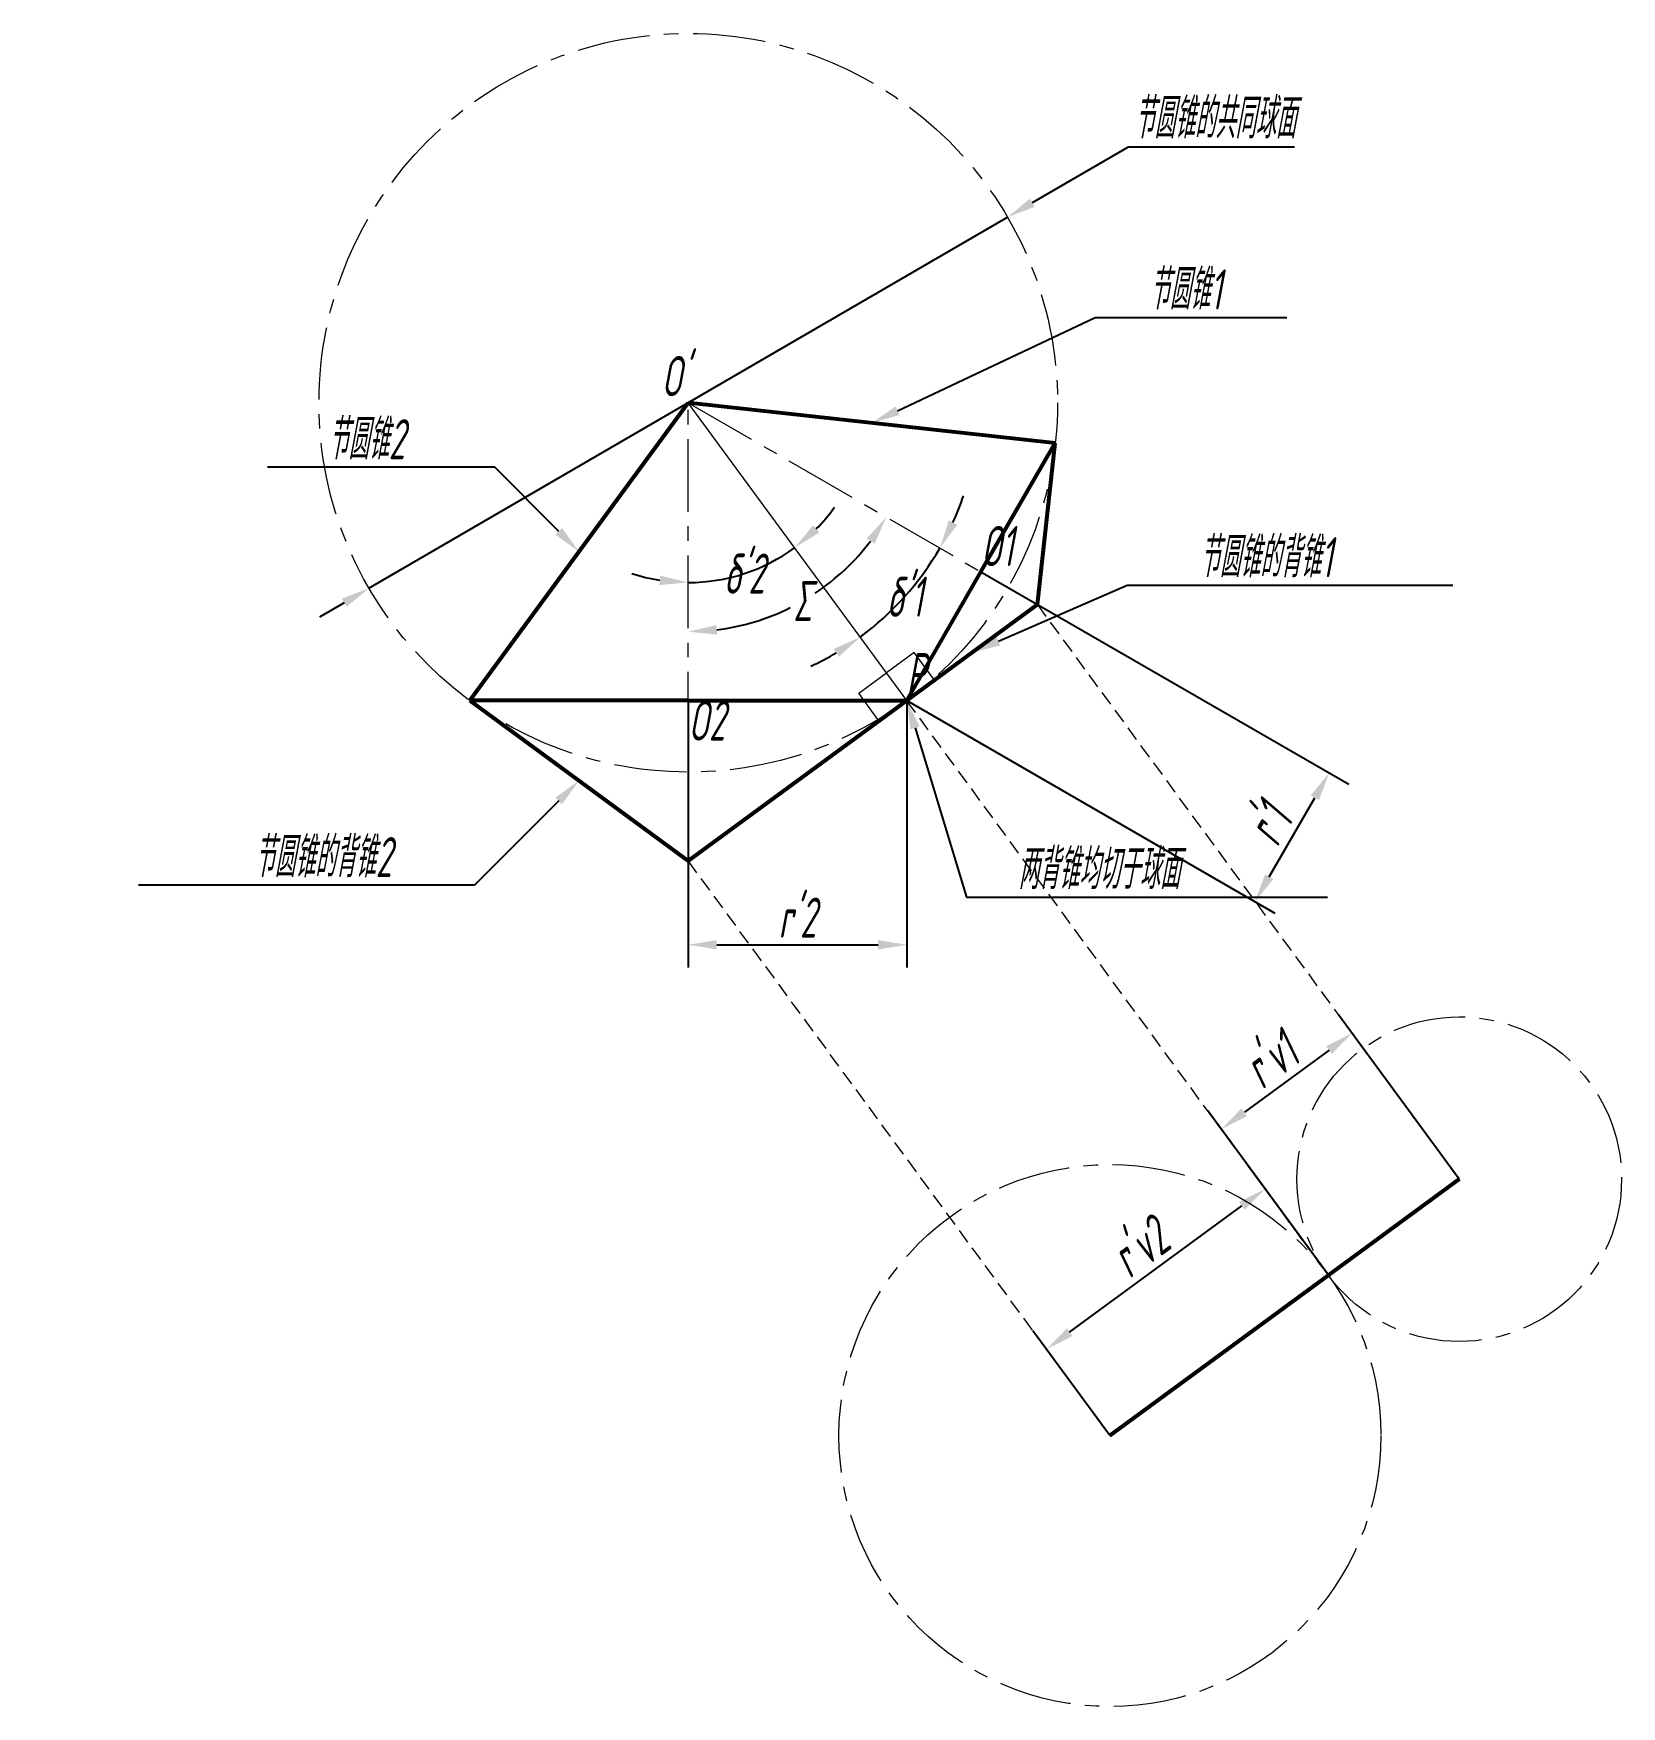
# Model space of a CAD drawing. Header units: millimetres. Extents: x 147 to 285, y 131 to 277.
import ezdxf
from ezdxf import colors
from ezdxf.entities.mleader import LeaderData, LeaderLine
from ezdxf.math import Vec2, Vec3

# ---------------------------------------------------------------- set-up
doc = ezdxf.new("R2010")
doc.units = ezdxf.units.MM
doc.header["$LTSCALE"] = 0.1
doc.header["$PDMODE"] = 35
doc.linetypes.add('CENTER', pattern=[50.8, 31.75, -6.35, 6.35, -6.35])
doc.linetypes.add('HIDDEN', pattern=[9.525, 6.35, -3.175])
for name, color, linetype, lineweight in [('文字', 1, 'Continuous', 18), ('标注', 5, 'Continuous', 18), ('虚线', 3, 'HIDDEN', 18), ('轮廓线', 7, 'Continuous', 53), ('轴线', 6, 'CENTER', 18)]:
    doc.layers.add(name, color=color, linetype=linetype, lineweight=lineweight)
doc.styles.add('GB', font='gbeitc.shx', dxfattribs={"width": 0.7, "bigfont": 'gbcbig.shx'})
doc.dimstyles.new('机械', dxfattribs={"dimtxt": 3.5, "dimasz": 2.5, "dimexe": 2, "dimexo": 0, "dimtad": 1, "dimdec": 3, "dimdsep": 46, "dimtxsty": 'GB', "dimcen": 2.5, "dimadec": 1, "dimazin": 0, "dimtm": 1e-09, "dimtfac": 0.7, "dimtdec": 3, "dimtmove": 0, "dimatfit": 3, "dimfxl": 1, "dimtolj": 1, "dimarcsym": 0})
doc.dimstyles.new('机械$2', dxfattribs={"dimtxt": 3.5, "dimasz": 2.5, "dimexe": 2, "dimexo": 0, "dimtad": 1, "dimtih": 1, "dimtoh": 1, "dimdec": 3, "dimdsep": 46, "dimtxsty": 'GB', "dimcen": 2.5, "dimadec": 1, "dimazin": 0, "dimtm": 1e-09, "dimtfac": 0.7, "dimtdec": 3, "dimtmove": 0, "dimatfit": 3, "dimfxl": 1, "dimtolj": 1, "dimarcsym": 0})
doc.dimstyles.new('机械$3', dxfattribs={"dimtxt": 3.5, "dimasz": 2.5, "dimexe": 2, "dimexo": 0, "dimtad": 1, "dimtoh": 1, "dimdec": 3, "dimdsep": 46, "dimtxsty": 'GB', "dimcen": 2.5, "dimadec": 1, "dimazin": 0, "dimtm": 1e-09, "dimtfac": 0.7, "dimtdec": 3, "dimtmove": 0, "dimatfit": 3, "dimfxl": 1, "dimtolj": 1, "dimarcsym": 0})

# ---------------------------------------------------------------- blocks, each defined once
blk = doc.blocks.new('*D30')
at = {"layer": 'Defpoints', "color": 0, "ltscale": 2, "transparency": 16777216}
for p in [(231.62, 260.88), (175.85, 228.48)]:
    blk.add_point(p, dxfattribs=at)
at = {"layer": '标注', "color": 0, "lineweight": -2, "ltscale": 2, "transparency": 16777216}
for p, q in [((242.16, 267.01), (233.78, 262.14)), ((256.67, 267.01), (242.16, 267.01)), ((175.85, 228.48), (231.62, 260.88)), ((173.69, 227.22), (171.53, 225.96))]:
    blk.add_line(p, q, dxfattribs=at)
at = {"layer": '标注', "color": 0, "ltscale": 2, "transparency": 16777216}
for points in [[(233.57, 262.5), (233.99, 261.78), (231.62, 260.88)], [(173.48, 227.58), (173.9, 226.86), (175.85, 228.48)]]:
    blk.add_solid(points, dxfattribs=at)
at = {"layer": '标注', "color": 0, "ltscale": 2, "transparency": 16777216, "insert": (249.73, 269.52), "char_height": 3.5, "attachment_point": 5, "style": 'GB'}
blk.add_mtext('\\A1;节圆锥的共同球面', dxfattribs=at)
blk = doc.blocks.new('*D33')
at = {"layer": 'Defpoints', "color": 0, "ltscale": 2, "transparency": 16777216}
for p in [(203.73, 244.68), (203.73, 244.68), (210.57, 225.9), (235.79, 226.17), (203.73, 204.68)]:
    blk.add_point(p, dxfattribs=at)
at = {"layer": '标注', "color": 0, "lineweight": -2, "ltscale": 2, "transparency": 16777216}
for start, end in [(303.6594, 322.8287), (277.1713, 296.4711)]:
    blk.add_arc((203.73, 244.68), 19.99, start, end, dxfattribs=at)
at = {"layer": '标注', "color": 0, "ltscale": 2, "transparency": 16777216}
for points in [[(219.31, 232.83), (220.01, 232.37), (221.04, 234.69)], [(206.25, 224.43), (206.2, 225.26), (203.73, 224.69)]]:
    blk.add_solid(points, dxfattribs=at)
at = {"layer": '标注', "color": 0, "ltscale": 2, "transparency": 16777216, "insert": (213.73, 227.37), "char_height": 3.5, "attachment_point": 5, "style": 'GB'}
blk.add_mtext('\\A1;Σ', dxfattribs=at)
blk = doc.blocks.new('*D34')
at = {"layer": 'Defpoints', "color": 0, "ltscale": 2, "transparency": 16777216}
for p in [(203.73, 244.68), (203.73, 244.68), (207.02, 229.33), (222.81, 218.68), (203.73, 204.68)]:
    blk.add_point(p, dxfattribs=at)
at = {"layer": '标注', "color": 0, "lineweight": -2, "ltscale": 2, "transparency": 16777216}
for start, end in [(315.4049, 324.5387), (270, 306.2712), (251.7325, 260.8663)]:
    blk.add_arc((203.73, 244.68), 15.7, start, end, dxfattribs=at)
at = {"layer": '标注', "color": 0, "ltscale": 2, "transparency": 16777216}
for points in [[(215.18, 233.34), (214.64, 233.97), (213.02, 232.02)], [(201.27, 229.59), (201.21, 228.76), (203.73, 228.98)]]:
    blk.add_solid(points, dxfattribs=at)
at = {"layer": '标注', "color": 0, "ltscale": 2, "transparency": 16777216, "insert": (208.62, 229.76), "char_height": 3.5, "attachment_point": 5, "style": 'GB'}
blk.add_mtext("\\A1;δ'2", dxfattribs=at)
blk = doc.blocks.new('*D35')
at = {"layer": 'Defpoints', "color": 0, "ltscale": 2, "transparency": 16777216}
for p in [(203.73, 244.68), (203.73, 244.68), (221.42, 226.47), (235.79, 226.17), (222.81, 218.68)]:
    blk.add_point(p, dxfattribs=at)
at = {"layer": '标注', "color": 0, "lineweight": -2, "ltscale": 2, "transparency": 16777216}
for start, end in [(335.6452, 341.2905), (306.2712, 330), (294.9807, 300.626)]:
    blk.add_arc((203.73, 244.68), 25.38, start, end, dxfattribs=at)
at = {"layer": '标注', "color": 0, "ltscale": 2, "transparency": 16777216}
for points in [[(227.23, 234.02), (226.49, 234.4), (225.72, 231.99)], [(216.43, 223.18), (216.89, 222.49), (218.75, 224.21)]]:
    blk.add_solid(points, dxfattribs=at)
at = {"layer": '标注', "color": 0, "ltscale": 2, "transparency": 16777216, "insert": (222.64, 227.74), "char_height": 3.5, "attachment_point": 5, "style": 'GB'}
blk.add_mtext("\\A1;δ'1", dxfattribs=at)
blk = doc.blocks.new('*D36')
at = {"layer": 'Defpoints', "color": 0, "ltscale": 2, "transparency": 16777216}
for p in [(203.73, 218.68), (222.81, 218.68), (222.81, 197.35)]:
    blk.add_point(p, dxfattribs=at)
at = {"layer": '标注', "color": 0, "lineweight": -2, "ltscale": 2, "transparency": 16777216}
for p, q in [((203.73, 218.68), (203.73, 195.35)), ((222.81, 218.68), (222.81, 195.35)), ((206.23, 197.35), (220.31, 197.35))]:
    blk.add_line(p, q, dxfattribs=at)
at = {"layer": '标注', "color": 0, "ltscale": 2, "transparency": 16777216}
for points in [[(206.23, 197.76), (206.23, 196.93), (203.73, 197.35)], [(220.31, 197.76), (220.31, 196.93), (222.81, 197.35)]]:
    blk.add_solid(points, dxfattribs=at)
at = {"layer": '标注', "color": 0, "ltscale": 2, "transparency": 16777216, "insert": (213.27, 199.72), "char_height": 3.5, "attachment_point": 5, "style": 'GB'}
blk.add_mtext("\\A1;r'2", dxfattribs=at)
blk = doc.blocks.new('*D38')
at = {"layer": 'Defpoints', "color": 0, "ltscale": 2, "transparency": 16777216}
for p in [(229.3, 229.92), (222.81, 218.68), (259.71, 212.36)]:
    blk.add_point(p, dxfattribs=at)
at = {"layer": '标注', "color": 0, "lineweight": -2, "ltscale": 2, "transparency": 16777216}
for p, q in [((229.3, 229.92), (261.44, 211.36)), ((222.81, 218.68), (254.96, 200.12)), ((254.47, 203.28), (258.46, 210.19))]:
    blk.add_line(p, q, dxfattribs=at)
at = {"layer": '标注', "color": 0, "ltscale": 2, "transparency": 16777216}
for points in [[(258.1, 210.4), (258.82, 209.99), (259.71, 212.36)], [(254.11, 203.49), (254.83, 203.08), (253.22, 201.12)]]:
    blk.add_solid(points, dxfattribs=at)
at = {"layer": '标注', "color": 0, "ltscale": 2, "transparency": 16777216, "insert": (254.41, 207.93), "char_height": 3.5, "attachment_point": 5, "rotation": 60, "style": 'GB'}
blk.add_mtext("\\A1;r'1", dxfattribs=at)
blk = doc.blocks.new('*D39')
at = {"layer": 'Defpoints', "color": 0, "ltscale": 2, "transparency": 16777216}
for p in [(254.11, 176.03), (259.64, 168.49), (240.56, 154.49)]:
    blk.add_point(p, dxfattribs=at)
at = {"layer": '标注', "color": 0, "lineweight": -2, "ltscale": 2, "transparency": 16777216}
for p, q in [((259.64, 168.49), (252.92, 177.64)), ((237.04, 163.51), (252.09, 174.55)), ((240.56, 154.49), (233.84, 163.64))]:
    blk.add_line(p, q, dxfattribs=at)
at = {"layer": '标注', "color": 0, "ltscale": 2, "transparency": 16777216}
for points in [[(251.84, 174.89), (252.34, 174.22), (254.11, 176.03)], [(236.8, 163.85), (237.29, 163.17), (235.03, 162.03)]]:
    blk.add_solid(points, dxfattribs=at)
at = {"layer": '标注', "color": 0, "ltscale": 2, "transparency": 16777216, "insert": (243.16, 170.95), "char_height": 3.5, "attachment_point": 5, "rotation": 36.2712, "style": 'GB'}
blk.add_mtext("\\A1;r'v2", dxfattribs=at)
blk = doc.blocks.new('*D40')
at = {"layer": 'Defpoints', "color": 0, "ltscale": 2, "transparency": 16777216}
for p in [(250.28, 181.24), (271.07, 176.88), (259.64, 168.49)]:
    blk.add_point(p, dxfattribs=at)
at = {"layer": '标注', "color": 0, "lineweight": -2, "ltscale": 2, "transparency": 16777216}
for p, q in [((271.07, 176.88), (260.53, 191.24)), ((259.7, 188.15), (252.3, 182.72)), ((259.64, 168.49), (249.1, 182.85))]:
    blk.add_line(p, q, dxfattribs=at)
at = {"layer": '标注', "color": 0, "ltscale": 2, "transparency": 16777216}
for points in [[(259.45, 188.49), (259.94, 187.81), (261.71, 189.63)], [(252.05, 183.06), (252.54, 182.39), (250.28, 181.24)]]:
    blk.add_solid(points, dxfattribs=at)
at = {"layer": '标注', "color": 0, "ltscale": 2, "transparency": 16777216, "insert": (254.59, 187.35), "char_height": 3.5, "attachment_point": 5, "rotation": 36.2712, "style": 'GB'}
blk.add_mtext("\\A1;r'v1", dxfattribs=at)

msp = doc.modelspace()

# ---------------------------------------------------------------- linework, layer by layer
at = {"layer": '文字', "ltscale": 2}
msp.add_line((222.8117, 218.6785), (203.733, 244.6785), dxfattribs=at)
at = {"layer": '标注', "ltscale": 2}
for p, q in [((223.4556, 222.872), (221.0369, 221.0972)), ((225.2304, 220.4533), (223.4556, 222.872)), ((218.6182, 219.3223), (221.0369, 221.0972)), ((220.3931, 216.9037), (218.6182, 219.3223))]:
    msp.add_line(p, q, dxfattribs=at)
at = {"layer": '虚线', "ltscale": 2}
for p, q in [((271.0676, 176.8781), (234.2405, 227.0649)), ((259.6388, 168.4917), (222.8117, 218.6785)), ((240.56, 154.4917), (203.733, 204.6785))]:
    msp.add_line(p, q, dxfattribs=at)
at = {"layer": '轮廓线', "ltscale": 2}
for p, q in [((184.6542, 218.6785), (203.733, 244.6785)), ((235.789, 241.1558), (203.733, 244.6785)), ((229.3004, 229.9171), (235.789, 241.1558)), ((234.2405, 227.0649), (235.789, 241.1558)), ((222.8117, 218.6785), (229.3004, 229.9171)), ((234.2405, 227.0649), (222.8117, 218.6785)), ((203.733, 218.6785), (184.6542, 218.6785)), ((184.6542, 218.6785), (203.733, 204.6785)), ((203.733, 218.6785), (222.8117, 218.6785)), ((203.733, 204.6785), (222.8117, 218.6785)), ((271.0676, 176.8781), (259.6388, 168.4917)), ((240.56, 154.4917), (259.6388, 168.4917))]:
    msp.add_line(p, q, dxfattribs=at)
at = {"layer": '轴线', "ltscale": 2}
for p, q in [((203.733, 204.6785), (203.733, 244.6785)), ((203.733, 244.6785), (235.789, 226.1709))]:
    msp.add_line(p, q, dxfattribs=at)
for centre, radius in [((203.733, 244.6785), 32.249), ((271.0676, 176.8781), 14.1757), ((240.56, 154.4917), 23.6643)]:
    msp.add_circle(centre, radius, dxfattribs=at)

# ---------------------------------------------------------------- texts
at = {"layer": '标注', "ltscale": 2, "char_height": 3.5, "attachment_point": 1, "style": 'GB'}
for s, width, insert in [("O'", 2.351984, (201.381, 248.7522)), ('O1', 6.924548, (229.3004, 233.915)), ('P', 3.276066, (222.8117, 222.8217)), ('O2', 4.520225, (203.733, 218.6785))]:
    msp.add_mtext_dynamic_manual_height_columns(s, width=width, gutter_width=17.5, heights=[0], dxfattribs=dict(at, insert=insert))

# ---------------------------------------------------------------- dimensions: what is measured, and where the dimension line sits
at = {"layer": '标注', "ltscale": 2}
dim = msp.add_diameter_dim_2p(p1=(175.8496, 228.4761), p2=(231.6163, 260.8809), text='节圆锥的共同球面', dimstyle='机械$3', dxfattribs=at)
dim.commit()
dim.dimension.update_dxf_attribs({"geometry": '*D30', "text_midpoint": (249.7278, 267.0065), "dimtype": 163})
for base, line1, line2, text, picture, middle in [((207.0212, 229.3276), ((222.8117, 218.6785), (203.733, 244.6785)), ((203.733, 204.6785), (203.733, 244.6785)), "δ'2", '*D34', (208.6196, 229.7593)), ((210.5689, 225.8969), ((203.733, 244.6785), (235.789, 226.1709)), ((203.733, 204.6785), (203.733, 244.6785)), 'Σ', '*D33', (213.7264, 227.3693)), ((221.4236, 226.4746), ((203.733, 244.6785), (235.789, 226.1709)), ((222.8117, 218.6785), (203.733, 244.6785)), "δ'1", '*D35', (222.6369, 227.7381))]:
    dim = msp.add_angular_dim_2l(base=base, line1=line1, line2=line2, text=text, dimstyle='机械$2', dxfattribs=at)
    dim.commit()
    dim.dimension.update_dxf_attribs({"geometry": picture, "text_midpoint": middle})
for p1, p2, distance, text, picture, middle in [((222.8117, 218.6785), (229.3004, 229.9171), -35.1172, "r'1", '*D38', (254.4116, 207.9267)), ((271.0676, 176.8781), (259.6388, 168.4917), -15.815, "r'v1", '*D40', (254.5918, 187.3502)), ((240.56, 154.4917), (259.6388, 168.4917), 9.3505, "r'v2", '*D39', (243.1625, 170.9451))]:
    dim = msp.add_aligned_dim(p1=p1, p2=p2, distance=distance, text=text, dimstyle='机械', dxfattribs=at)
    dim.commit()
    dim.dimension.update_dxf_attribs({"geometry": picture, "text_midpoint": middle})
dim = msp.add_linear_dim(base=(222.8117, 197.3471), p1=(203.733, 218.6785), p2=(222.8117, 218.6785), text="r'2", dimstyle='机械', dxfattribs=at)
dim.commit()
dim.dimension.update_dxf_attribs({"geometry": '*D36', "text_midpoint": (213.2724, 199.7221)})

# ---------------------------------------------------------------- leaders
ml = msp.add_multileader_mtext('Standard', dxfattribs=at)
ml.set_content('节圆锥1', color=256, style='GB')
ml.set_leader_properties()
ml.build(insert=Vec2(0, 0))
ml.multileader.update_dxf_attribs({"text_left_attachment_type": 6, "text_right_attachment_type": 6, "dogleg_length": 2.739, "arrow_head_size": 2.5})
ctx = ml.context
ctx.base_point, ctx.char_height, ctx.arrow_head_size, ctx.plane_origin = Vec3(241.9977, 252.1278), 3.5, 2.5, Vec3(219.761, 242.9171)
ctx.left_attachment, ctx.right_attachment = 6, 6
notes = []
notes.append((ctx, [(0, (1, 1, 0), (239.2587, 252.1278), (1, 0), 2.739, [(0, [(219.761, 242.9171)], 0, [])])]))
ctx.mtext.insert, ctx.mtext.flow_direction = Vec3(243.9977, 256.3278), 5
ml = msp.add_multileader_mtext('Standard', dxfattribs=at)
ml.set_content('节圆锥2', color=256, style='GB')
ml.set_leader_properties()
ml.build(insert=Vec2(0, 0))
ml.multileader.update_dxf_attribs({"text_left_attachment_type": 6, "text_right_attachment_type": 6, "dogleg_length": 5.8344, "arrow_head_size": 2.5})
ctx = ml.context
ctx.base_point, ctx.char_height, ctx.arrow_head_size, ctx.plane_origin = Vec3(170.5055, 239.0439), 3.5, 2.5, Vec3(194.1936, 231.6785)
ctx.left_attachment, ctx.right_attachment, ctx.text_align_type = 6, 6, 2
notes.append((ctx, [(0, (1, 1, 0), (186.8282, 239.0439), (-1, 0), 5.8344, [(0, [(194.1936, 231.6785)], 0, [])])]))
ctx.mtext.insert, ctx.mtext.alignment, ctx.mtext.flow_direction = Vec3(178.9938, 243.2439), 3, 5
ml = msp.add_multileader_mtext('Standard', dxfattribs=at)
ml.set_content('节圆锥的背锥1', color=256, style='GB')
ml.set_leader_properties()
ml.build(insert=Vec2(0, 0))
ml.multileader.update_dxf_attribs({"text_left_attachment_type": 6, "text_right_attachment_type": 6, "dogleg_length": 4.3241, "arrow_head_size": 2.5})
ctx = ml.context
ctx.base_point, ctx.char_height, ctx.arrow_head_size, ctx.plane_origin = Vec3(246.3772, 228.7487), 3.5, 2.5, Vec3(228.5261, 222.8717)
ctx.left_attachment, ctx.right_attachment = 6, 6
notes.append((ctx, [(0, (1, 1, 0), (242.0531, 228.7487), (1, 0), 4.3241, [(0, [(228.5261, 222.8717)], 0, [])])]))
ctx.mtext.insert, ctx.mtext.flow_direction = Vec3(248.3772, 232.9487), 5
ml = msp.add_multileader_mtext('Standard', dxfattribs=at)
ml.set_content('两背锥均切于球面', color=256, style='GB')
ml.set_leader_properties()
ml.build(insert=Vec2(0, 0))
ml.multileader.update_dxf_attribs({"text_left_attachment_type": 6, "text_right_attachment_type": 6, "dogleg_length": 2.5309, "arrow_head_size": 2.5})
ctx = ml.context
ctx.base_point, ctx.char_height, ctx.arrow_head_size, ctx.plane_origin = Vec3(230.5578, 201.5118), 3.5, 2.5, Vec3(222.8117, 218.6785)
ctx.left_attachment, ctx.right_attachment = 6, 6
notes.append((ctx, [(0, (1, 1, 0), (228.0269, 201.5118), (1, 0), 2.5309, [(0, [(222.8117, 218.6785)], 0, [])])]))
ctx.mtext.insert, ctx.mtext.flow_direction = Vec3(232.5578, 205.7118), 5
ml = msp.add_multileader_mtext('Standard', dxfattribs=at)
ml.set_content('节圆锥的背锥2', color=256, style='GB')
ml.set_leader_properties()
ml.build(insert=Vec2(0, 0))
ml.multileader.update_dxf_attribs({"text_left_attachment_type": 6, "text_right_attachment_type": 6, "dogleg_length": 5.2201, "arrow_head_size": 2.5})
ctx = ml.context
ctx.base_point, ctx.char_height, ctx.arrow_head_size, ctx.plane_origin = Vec3(164.0092, 202.5529), 3.5, 2.5, Vec3(194.1936, 211.6785)
ctx.left_attachment, ctx.right_attachment, ctx.text_align_type = 6, 6, 2
notes.append((ctx, [(0, (1, 1, 0), (185.068, 202.5529), (-1, 0), 5.2201, [(0, [(194.1936, 211.6785)], 0, [])])]))
ctx.mtext.insert, ctx.mtext.alignment, ctx.mtext.flow_direction = Vec3(177.8479, 206.7529), 3, 5
for ctx, leaders in notes:
    for number, flags, end, landing, length, lines in leaders:
        leader = LeaderData()
        leader.index, (leader.has_last_leader_line, leader.has_dogleg_vector, leader.attachment_direction) = number, flags
        leader.last_leader_point, leader.dogleg_vector, leader.dogleg_length = Vec3(end), Vec3(landing), length
        for number, points, colour, breaks in lines:
            line = LeaderLine()
            line.index, line.vertices, line.color, line.breaks = number, Vec3.list(points), colors.encode_raw_color(colour), breaks
            leader.lines.append(line)
        ctx.leaders.append(leader)

doc.saveas('drawing.dxf')
